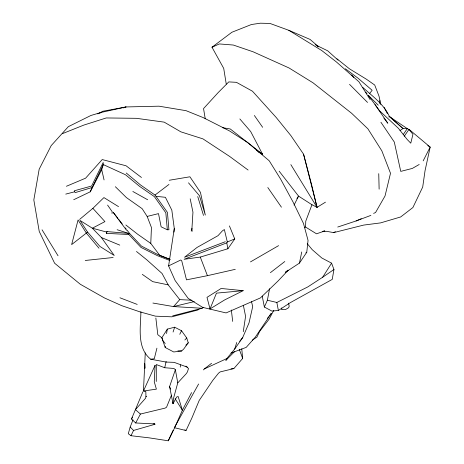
<?xml version="1.0" encoding="UTF-8"?>
<svg xmlns="http://www.w3.org/2000/svg" width="464" height="464" viewBox="0 0 464 464"><rect width="100%" height="100%" fill="white"/><g stroke="black" fill="none" stroke-linecap="round" stroke-linejoin="round"><path stroke-width="0.7" d="M156.275 381.478L156.304 364.547L164.714 367.737L173.925 368.468L175.369 369.738L177.77 382.87L173.524 398.338L173.037 403.692L176.633 397.033L178.141 396.488L182.381 410.205L174.545 427.982L168.275 440.8L149.159 437.848L131.016 435.719L128.284 433.724L130.181 427.042L133.023 419.845M140.905 311.709C140.679 327.213 136.596 348.075 150.719 359.223L166.17 362.065L174.128 362.349L187.566 367.256M323.524 231.043L324.893 230.921L316.523 233.81L305.567 227.047L305.759 221.177L311.959 204.723L298.561 196.121L279.142 171.164M145.255 352.872L143.469 391.013L145.824 391.471L145.945 396.708L145.586 398.199L135.424 409.642L131.469 419.021L135.691 422.977L154.877 423.916L154.918 424.293L133.551 430.441L131.016 435.719M170.381 259.538L159.813 255.415L150.777 243.42L151.438 227.511L147.158 216.421L142.158 208.69L126.388 197.56L115.356 186.719M169.621 260.414L157.586 255.745L140.957 247.393L128.853 234.5L106.471 233.375L106.552 232.041L107.062 231.6L129.601 233.456L141.439 246.082L157.893 254.568L169.725 259.277M192.177 231.281L191.957 228.259L192.954 212.187L190.194 198.818M180.276 367.094L180.438 364.913M165.207 347.495L161.832 337.804L167.342 329.109L174.644 327.207L181.552 330.757L186.731 337.995L188.256 342.792L183.744 348.986L181.668 350.964L173.739 351.973L165.207 347.495L165.3 346.237M174.006 232.093L174.284 228.543L171.825 210.163L165.404 197.299L155.991 196.318L155.011 195.06L140.546 184.974L126.266 173.002M112.039 213.446L112.189 211.712L107.59 205.1M287.912 270.187L285.261 272.391L299.454 263.1L306.768 252.248L308.05 240.398L303.502 223.503L293.097 202.107L280.656 179.162L269.236 160.799L247.793 142.622L229.576 130.97L203.116 117.56L186.087 110.687L158.972 106.181L126.075 106.946L102.776 111.256L97.788 113.912M379.593 103.31L379.9 100.526M288.057 270.396L277.953 281.091L260.449 297.905L226.067 312.927L202.698 307.383L188.187 298.404L175.119 280.523L168.6 265.907L174.284 228.543M243.258 331.679L245.584 316.338L243.368 305.335M307.255 243.646L312.208 249.667L321.819 257.996L331.592 263.163L333.952 269.503L332.23 279.398L290.394 302.603L278.388 310.486L271.869 311.054L264.364 307.029L262.23 296.131M166.553 333.552L167.342 329.109M264.364 307.029L267.392 300.225L269.561 288.765M299.454 263.1L301.728 251.975M362.703 87.336C372.459 96.274 383.931 104.261 389.487 116.661L407.757 128.934L409.184 129.479L430.174 147.082L425.036 170.746L422.704 187.05L412.896 207.536L400.67 216.955L380.579 222.894L363.689 225.081L333.668 232.615L326.546 231.31L322.352 231.513M164.714 367.737L166.153 361.462M156.919 348.18L154.286 358.742L150.719 359.223M191.22 231.118L191.957 228.259M73.712 199.723L90.19 191.829L101.726 169.754L103.269 164.575L103.188 162.499L91.605 186.029L74.344 190.779L74.536 191.806L75.4 192.554L92.29 187.456L103.269 164.575L125.466 174.742L139.693 186.441L154.373 196.614L165.839 212.843L167.324 229.779L168.931 229.761L167.434 212.419L155.991 196.318M203.377 369.912L204.398 368.897L226.786 358.585L234.697 349.027L236.727 342.519M173.072 332.033L174.644 327.207M106.471 233.375L107.062 231.6M172.939 402.253L173.037 403.692L169.58 386.605L175.369 369.738M171.483 395.142L166.559 407.195L165.167 408.094L140.406 414.05L135.691 422.977M210.024 308.931L216.468 293.132L243.206 290.679L224.796 299.843L210.024 308.931L206.99 297.366L221.125 288.469L243.206 290.679M142.837 391.889L135.424 409.642L140.406 414.05M234.697 349.027L242.724 337.514L249.006 322.956L252.7 306.594L251.511 301.693M168.275 440.8L173.142 430.302M174.36 427.68L186.035 430.546L191.887 417.971L199.172 400.513L212.814 380.335L218.544 373.166L220.156 371.908L233.856 368.584L242.672 358.423L241.756 348.824M90.19 191.829L92.29 187.456M294.06 205.105L298.561 196.121L296.914 198.493M179.759 334.3L181.552 330.757M423.185 160.851L430.174 147.082M191.586 392.59L182.381 410.205L175.096 398.663M273.731 310.404L269.068 319.209L259.707 331.342L256.894 337.131L252.358 340.135M174.696 427.042L198.609 384.006M131.469 419.021L132.495 417.258M267.392 300.225L276.846 302.47L307.789 286.92L322.619 277.281L331.592 263.163M234.743 238.931L227.899 248.756L200.286 257.085L184.075 259.295L226.768 242.858L227.325 241.988L234.743 238.931L229.419 225.916M403.21 134.583L407.282 128.644L402.996 128.545L399.991 130.558M404.231 136.236L408.97 129.462L412.954 134.311L410.762 143.185L407.125 139.409L398.437 128.342L379.558 110.774L368.346 95.398M227.111 358.66L225.852 360.354L234.581 351.613M369.489 93.699L372.14 90.289L358.115 78.254L345.402 68.765M267.328 318.403L268.662 316.709M269.555 315.584L271.341 313.328L255.339 337.113L246.204 347.374L230.956 353.11M239.702 341.318L242.724 337.514M198.917 309.291L197.716 310.027L171.831 316.825L155.423 316.158L139.896 311.849L121.806 305.701L104.528 297.975L80.307 284.264L54.619 263.233L39.243 231.461L33.826 199.932L39.173 169.221L51.191 145.615L68.336 126.672L90.898 115.478L101.204 112.421L126.075 106.946L123.378 107.897M191.974 300.249L179.742 299.616L173.53 306.576L152.917 303.044M177.77 382.87L186.395 373.543L187.45 371.855L188.488 368.497L185.936 366.09M325.473 202.165L317.04 207.338L311.477 184.167L303.56 154.181L290.818 135.529L276.19 117.473L252.48 91.222L236.443 82.331L228.769 81.902L218.103 92.655L203.545 108.582L205.227 118.761M184.852 339.979L186.731 337.995M185.844 345.158L188.256 342.792M79.611 219.431L92.875 208.336L103.919 197.589L118.523 206.631M172.718 315.851L202.136 308.264L203.174 307.307M87.597 232.104L99.969 246.471L114.231 255.455L101.401 237.539L92.348 228.201L79.97 220.417L87.597 232.104L71.63 244.598L78.068 219.982L86.356 233.085L98.994 248.228M204.398 368.897L211.572 363.295M270.39 272.681L284.809 261.516M155.011 195.06L168.96 184.446M305.869 252.868L306.768 252.248M322.619 277.281L333.952 269.503M250.467 261.905L278.591 245.642M419.201 164.488L412.339 168.426L400.751 171.39L394.301 142.036L380.915 122.235M333.668 232.615L335.408 231.652M99.94 113.077L101.204 112.421M168.6 265.907L180.757 259.985L181.726 260.791L186.499 279.85L207.425 275.674L235.271 269.335M337.734 227.035L356.103 220.951L361.288 218.706M373.607 213.376L375.556 212.535L385.039 195.947L390.502 173.275L381.849 150.87L367.888 128.801L351.602 113.251L313.02 82.801L289.026 67.964L253.153 51.811L233.311 45.037L219.379 43.941L211.996 47.224L223.718 68.394L226.246 84.059M304.361 227.557L305.567 227.047M66.404 186.273L85.602 178.176L102.196 159.57L126.069 165.781L141.462 177.486M62.251 133.725L83.851 125.077L106.25 117.955L136.387 118.314L164.175 122.136L180.856 131.84L202.959 138.881L229.651 156.438L248.101 170.044M225.295 241.715L184.498 257.265L197.107 247.405L217.999 235.683L222.389 230.875L224.356 229.529L227.325 241.988M356.103 220.951L370.887 215.377M213.892 46.446L211.996 47.224L231.89 32.254L251.401 24.528L260.316 23.2L269.967 23.438L288.817 30.311L310.022 39.399L318.739 46.876L315.218 44.561M65.755 194.109L74.536 191.806M388.722 116.853L389.487 116.661L402.996 128.545L390.149 116.992M147.158 216.421L158.502 213.62L161.136 226.815L167.324 229.779M194.294 301.583L173.53 306.576L202.136 308.264M145.945 396.708L146.676 396.558M169.227 180.258L189.915 176.79L200.442 192.334L205.308 215.064L199.503 195.785L188.506 182.833M85.243 260.472L113.129 257.514M230.985 368.839L233.856 368.584M177.88 350.842L181.668 350.964M222.372 127.675L230.243 128.975L262.56 154.228L250.676 131.538L239.847 118.958M179.742 299.616L168.183 284.861L152.673 281.636L142.291 274.363M281.52 308.403L281.793 309.308L285.505 309.529L288.683 307.702L289.194 306.211L288.573 303.154M106.552 232.041L92.348 228.201L104.928 221.601L92.875 208.336M117.143 229.726L128.476 233.34L128.853 234.5M119.944 297.778L137.199 304.419M101.401 237.539L119.776 245.12M316.877 45.542L327.7 50.82L338.059 60.123M311.959 204.723L317.04 207.338L303.56 154.181M132.837 191.481L147.656 199.758M184.794 429.85L186.035 430.546M258.181 151.769L262.56 154.228L256.47 150.353M288.817 30.311L321.72 50.512L336.325 61.886L358.945 81.797L370.121 99.603M427.767 145.597L429.571 146.711M150.777 243.42L137.762 234.297L125.854 224.994M153.793 423.4L154.918 424.293M336.934 58.795L349.427 68.794L366.415 79.222L374.721 85.045L379.001 96.135L380.782 104.423M136.474 251.482L146.879 259.892L162.046 273.464L168.183 284.861M368.729 95.746L378.276 105.2M349.554 84.355L367.534 102.434M130.181 427.042L133.551 430.441M365.678 92.133L367.012 93.763M351.671 74.93L353.794 77.558M117.908 218.387L113.141 212.251L126.498 230.19M118.772 219.507L122.235 223.967M125.268 227.876L126.133 228.99M127.003 230.109L129.601 233.456M162.307 339.81L165.207 343.551M383.902 118.111L387.811 123.215L375.034 104.58M254.371 115.49L262.647 127.31M267.815 187.531L281.433 207.193M42.062 229.808L58.029 255.78M290.853 164.627L317.04 207.338M384.151 107.381L387.457 113.784M162.707 339.752L161.832 337.804L157.795 334.677L155.858 318.043M169.58 386.605L170.595 389.151M200.286 257.085L207.425 275.674M239.285 349.322L242.672 358.423M197.739 196.574L203.499 215.435M101.726 169.754L104.069 179.922M276.846 302.47L278.388 310.486M226.768 242.858L227.899 248.756M281.561 307.945L281.793 309.308M231.345 309.993L232.69 321.401M144.907 367.906L144.745 363.625L144.925 368.474M378.746 173.669L379.129 189.15M155.08 365.267L154.263 381.797L156.385 389.151L143.469 391.013L155.08 365.267"/></g></svg>
